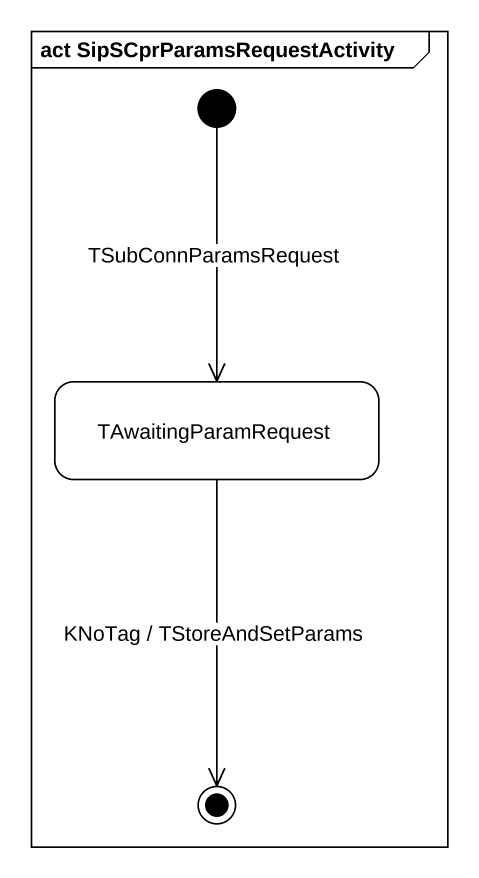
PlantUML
@startuml
mainframe act SipSCprParamsRequestActivity
hide empty description
state TAwaitingParamRequest
[*] --> TAwaitingParamRequest : TSubConnParamsRequest
TAwaitingParamRequest --> [*] : KNoTag / TStoreAndSetParams
@enduml
